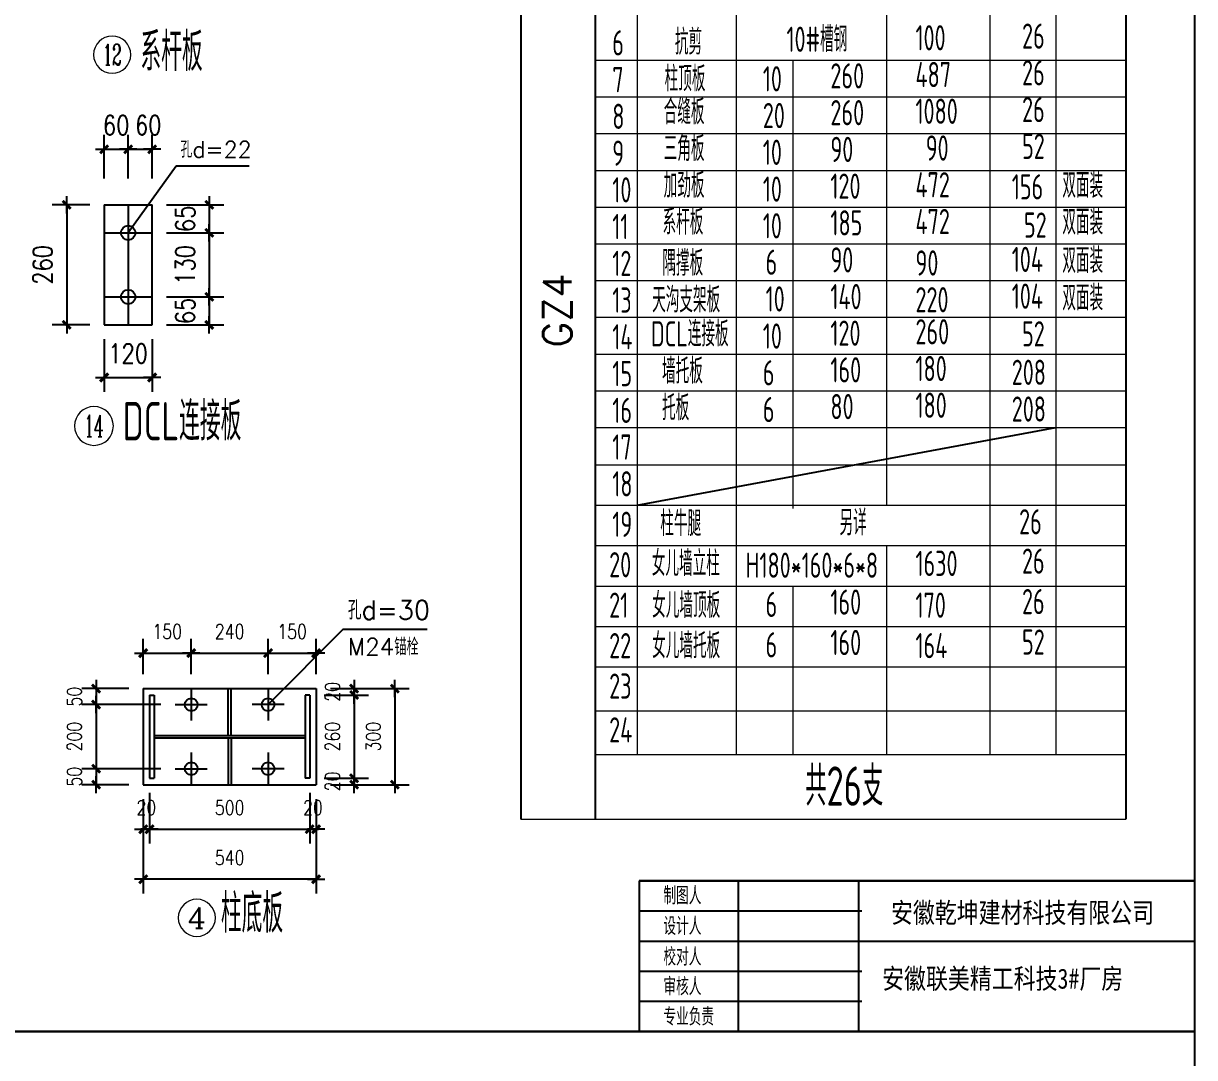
# Model space of a CAD drawing. Header units: millimetres. Extents: x 1471994 to 4527627, y -5186613 to -1927582.
# Drawn here: x 1502645 to 1509959, y -2000910 to -1994450 of the extents above; entities that cross this region are included whole.
import ezdxf
from ezdxf.enums import TextEntityAlignment as Align

# ---------------------------------------------------------------- set-up
doc = ezdxf.new("R2010")
doc.units = ezdxf.units.MM
doc.header["$LTSCALE"] = 1000
doc.header["$PDMODE"] = 34
doc.linetypes.add('CENTER', pattern=[50.8, 31.75, -6.35, 6.35, -6.35])
doc.layers.add('轴线层', color=1, linetype='CENTER', lineweight=15)
doc.layers.add('钢架', color=7, linetype='Continuous', lineweight=25)
doc.styles.add('COMPLEX', font='COMPLEX')
doc.styles.add('DIM_FONT', font='simplex.shx', dxfattribs={"width": 0.8, "bigfont": 'hztxt.shx'})
doc.styles.add('hz', font='gbenor.shx', dxfattribs={"width": 0.75, "height": 100, "bigfont": 'gbcbig.shx'})
doc.styles.get("Standard").update_dxf_attribs({"font": 'txt', "bigfont": 'gbcbig.shx'})
doc.styles.add('图框', font='')
doc.styles.get('图框').set_extended_font_data('SimSun')
doc.dimstyles.new('WGH(2)', dxfattribs={"dimscale": 1.2, "dimtxt": 100, "dimasz": 0.5, "dimexe": 75, "dimexo": 75, "dimgap": 75, "dimtad": 1, "dimdec": 0, "dimlfac": 0.5, "dimzin": 0, "dimdsep": 46, "dimtxsty": 'DIM_FONT', "dimblk1": '_DIMX', "dimblk2": '_DIMX', "dimsah": 1, "dimcen": 0.09, "dimclrd": 3, "dimclre": 3, "dimclrt": 7, "dimadec": 0, "dimazin": 0, "dimtfac": 1, "dimtdec": 0, "dimtix": 1, "dimtmove": 2, "dimatfit": 3, "dimldrblk": '_DIMX', "dimfxl": 1, "dimtolj": 1, "dimtzin": 0, "dimarcsym": 0})
doc.dimstyles.new('WGH(3)', dxfattribs={"dimscale": 1.2, "dimtxt": 100, "dimasz": 0.3, "dimexe": 75, "dimexo": 75, "dimgap": 75, "dimtad": 1, "dimdec": 0, "dimlfac": 0.333333, "dimzin": 0, "dimdsep": 46, "dimtxsty": 'DIM_FONT', "dimblk1": '_DIMX', "dimblk2": '_DIMX', "dimsah": 1, "dimcen": 0.09, "dimclrd": 3, "dimclre": 3, "dimclrt": 7, "dimazin": 0, "dimtfac": 1, "dimtdec": 0, "dimtix": 1, "dimtmove": 2, "dimatfit": 3, "dimldrblk": '_DIMX', "dimfxl": 1, "dimtolj": 1, "dimtzin": 0, "dimarcsym": 0})

# ---------------------------------------------------------------- blocks, each defined once
blk = doc.blocks.new('轴线标号')
at = {"lineweight": 13}
blk.add_circle((0, 0), 0.5, dxfattribs=at)
at = {"layer": '钢架', "lineweight": 13, "style": 'COMPLEX', "width": 1.041667}
blk.add_attdef('A', text='', height=0.56, dxfattribs=at).set_placement((-0.25, -0.28), (0.25, -0.28), align=Align.FIT)
blk = doc.blocks.new('_DIMX')
blk.add_line((-150, 0), (150, 0))
at = {"const_width": 50}
blk.add_lwpolyline([(-70, -70), (70, 70)], dxfattribs=at)
blk = doc.blocks.new('*D563')
at = {"color": 3, "lineweight": -2}
for p, q in [((1503059.5, -1995583.6), (1502825.5, -1995583.6)), ((1502915.5, -1995584), (1502915.5, -1996333.2)), ((1503059.5, -1996333.6), (1502825.5, -1996333.6))]:
    blk.add_line(p, q, dxfattribs=at)
at = {"layer": 'Defpoints', "color": 0}
for p in [(1503149.5, -1995583.6), (1502915.5, -1996333.6), (1503149.5, -1996333.6)]:
    blk.add_point(p, dxfattribs=at)
at = {"color": 3, "lineweight": -2, "xscale": 0.36, "yscale": 0.36, "zscale": 0.36}
for p, rotation in [((1502915.5, -1995583.6), 90), ((1502915.5, -1996333.6), 270)]:
    blk.add_blockref('_DIMX', p, dxfattribs=dict(at, rotation=rotation))
at = {"color": 7, "insert": (1502765.5, -1995958.6), "char_height": 120, "attachment_point": 5, "rotation": 90, "style": 'DIM_FONT'}
blk.add_mtext('\\A1;260', dxfattribs=at)
blk = doc.blocks.new('*D564')
at = {"color": 3, "lineweight": -2}
for p, q in [((1503149.5, -1995418.6), (1503149.5, -1995146.6)), ((1503299.5, -1995418.6), (1503299.5, -1995146.6)), ((1503149.2, -1995236.6), (1503148.8, -1995236.6)), ((1503149.5, -1995236.6), (1503299.5, -1995236.6)), ((1503299.9, -1995236.6), (1503300.3, -1995236.6))]:
    blk.add_line(p, q, dxfattribs=at)
at = {"layer": 'Defpoints', "color": 0}
for p in [(1503299.5, -1995236.6), (1503149.5, -1995508.6), (1503299.5, -1995508.6)]:
    blk.add_point(p, dxfattribs=at)
at = {"color": 3, "lineweight": -2, "xscale": 0.36, "yscale": 0.36, "zscale": 0.36}
blk.add_blockref('_DIMX', (1503149.5, -1995236.6), dxfattribs=at)
at = {"color": 3, "lineweight": -2, "xscale": 0.36, "yscale": 0.36, "zscale": 0.36, "rotation": 180}
blk.add_blockref('_DIMX', (1503299.5, -1995236.6), dxfattribs=at)
at = {"color": 7, "insert": (1503224.5, -1995086.6), "char_height": 120, "attachment_point": 5, "style": 'DIM_FONT'}
blk.add_mtext('\\A1;60', dxfattribs=at)
blk = doc.blocks.new('*D565')
at = {"color": 3, "lineweight": -2}
for p, q in [((1503299.5, -1995418.6), (1503299.5, -1995146.6)), ((1503449.5, -1995418.6), (1503449.5, -1995146.6)), ((1503299.2, -1995236.6), (1503298.8, -1995236.6)), ((1503299.5, -1995236.6), (1503449.5, -1995236.6)), ((1503449.9, -1995236.6), (1503450.3, -1995236.6))]:
    blk.add_line(p, q, dxfattribs=at)
at = {"layer": 'Defpoints', "color": 0}
for p in [(1503449.5, -1995236.6), (1503299.5, -1995508.6), (1503449.5, -1995508.6)]:
    blk.add_point(p, dxfattribs=at)
at = {"color": 3, "lineweight": -2, "xscale": 0.36, "yscale": 0.36, "zscale": 0.36}
blk.add_blockref('_DIMX', (1503299.5, -1995236.6), dxfattribs=at)
at = {"color": 3, "lineweight": -2, "xscale": 0.36, "yscale": 0.36, "zscale": 0.36, "rotation": 180}
blk.add_blockref('_DIMX', (1503449.5, -1995236.6), dxfattribs=at)
at = {"color": 7, "insert": (1503425.1, -1995085.4), "char_height": 120, "attachment_point": 5, "style": 'DIM_FONT'}
blk.add_mtext('\\A1;60', dxfattribs=at)
blk = doc.blocks.new('*D592')
at = {"color": 3, "lineweight": -2}
for p, q in [((1503149.5, -1996423.6), (1503149.5, -1996752)), ((1503449.5, -1996423.6), (1503449.5, -1996752)), ((1503149.2, -1996662), (1503148.8, -1996662)), ((1503149.5, -1996662), (1503449.5, -1996662)), ((1503449.9, -1996662), (1503450.3, -1996662))]:
    blk.add_line(p, q, dxfattribs=at)
at = {"layer": 'Defpoints', "color": 0}
for p in [(1503149.5, -1996333.6), (1503449.5, -1996333.6), (1503449.5, -1996662)]:
    blk.add_point(p, dxfattribs=at)
at = {"color": 3, "lineweight": -2, "xscale": 0.36, "yscale": 0.36, "zscale": 0.36}
blk.add_blockref('_DIMX', (1503149.5, -1996662), dxfattribs=at)
at = {"color": 3, "lineweight": -2, "xscale": 0.36, "yscale": 0.36, "zscale": 0.36, "rotation": 180}
blk.add_blockref('_DIMX', (1503449.5, -1996662), dxfattribs=at)
at = {"color": 7, "insert": (1503299.5, -1996512), "char_height": 120, "attachment_point": 5, "style": 'DIM_FONT'}
blk.add_mtext('\\A1;120', dxfattribs=at)
blk = doc.blocks.new('*D566')
at = {"color": 3, "lineweight": -2}
for p, q in [((1503539.5, -1995583.6), (1503896.1, -1995583.6)), ((1503806.1, -1995583.2), (1503806.1, -1995582.9)), ((1503806.1, -1995583.6), (1503806.1, -1995758.6)), ((1503539.5, -1995758.6), (1503896.1, -1995758.6)), ((1503806.1, -1995759), (1503806.1, -1995759.3))]:
    blk.add_line(p, q, dxfattribs=at)
at = {"layer": 'Defpoints', "color": 0}
for p in [(1503449.5, -1995583.6), (1503449.5, -1995758.6), (1503806.1, -1995758.6)]:
    blk.add_point(p, dxfattribs=at)
at = {"color": 3, "lineweight": -2, "xscale": 0.36, "yscale": 0.36, "zscale": 0.36}
for p, rotation in [((1503806.1, -1995583.6), 270), ((1503806.1, -1995758.6), 90)]:
    blk.add_blockref('_DIMX', p, dxfattribs=dict(at, rotation=rotation))
at = {"color": 7, "insert": (1503656.1, -1995671.1), "char_height": 120, "attachment_point": 5, "rotation": 90, "style": 'DIM_FONT'}
blk.add_mtext('\\A1;65', dxfattribs=at)
blk = doc.blocks.new('*D593')
at = {"color": 3, "lineweight": -2}
for p, q in [((1503539.5, -1995758.6), (1503896.1, -1995758.6)), ((1503806.1, -1995758.2), (1503806.1, -1995757.9)), ((1503806.1, -1995758.6), (1503806.1, -1996158.6)), ((1503539.5, -1996158.6), (1503896.1, -1996158.6)), ((1503806.1, -1996159), (1503806.1, -1996159.3))]:
    blk.add_line(p, q, dxfattribs=at)
at = {"layer": 'Defpoints', "color": 0}
for p in [(1503449.5, -1995758.6), (1503449.5, -1996158.6), (1503806.1, -1996158.6)]:
    blk.add_point(p, dxfattribs=at)
at = {"color": 3, "lineweight": -2, "xscale": 0.36, "yscale": 0.36, "zscale": 0.36}
for p, rotation in [((1503806.1, -1995758.6), 270), ((1503806.1, -1996158.6), 90)]:
    blk.add_blockref('_DIMX', p, dxfattribs=dict(at, rotation=rotation))
at = {"color": 7, "insert": (1503656.1, -1995958.6), "char_height": 120, "attachment_point": 5, "rotation": 90, "style": 'DIM_FONT'}
blk.add_mtext('\\A1;130', dxfattribs=at)
blk = doc.blocks.new('*D594')
at = {"color": 3, "lineweight": -2}
for p, q in [((1503539.5, -1996158.6), (1503896.1, -1996158.6)), ((1503806.1, -1996158.2), (1503806.1, -1996157.9)), ((1503806.1, -1996158.6), (1503806.1, -1996333.6)), ((1503539.5, -1996333.6), (1503896.1, -1996333.6)), ((1503806.1, -1996334), (1503806.1, -1996334.3))]:
    blk.add_line(p, q, dxfattribs=at)
at = {"layer": 'Defpoints', "color": 0}
for p in [(1503449.5, -1996158.6), (1503449.5, -1996333.6), (1503806.1, -1996333.6)]:
    blk.add_point(p, dxfattribs=at)
at = {"color": 3, "lineweight": -2, "xscale": 0.36, "yscale": 0.36, "zscale": 0.36}
for p, rotation in [((1503806.1, -1996158.6), 270), ((1503806.1, -1996333.6), 90)]:
    blk.add_blockref('_DIMX', p, dxfattribs=dict(at, rotation=rotation))
at = {"color": 7, "insert": (1503656.1, -1996246.1), "char_height": 120, "attachment_point": 5, "rotation": 90, "style": 'DIM_FONT'}
blk.add_mtext('\\A1;65', dxfattribs=at)
blk = doc.blocks.new('*D595')
at = {"color": 3, "lineweight": -2}
for p, q in [((1503303.3, -1998605.3), (1503009.2, -1998605.3)), ((1503099.2, -1998605), (1503099.2, -1998604.6)), ((1503099.2, -1998605.3), (1503099.2, -1998705.3)), ((1503503.3, -1998705.3), (1503009.2, -1998705.3)), ((1503099.2, -1998705.7), (1503099.2, -1998706))]:
    blk.add_line(p, q, dxfattribs=at)
at = {"layer": 'Defpoints', "color": 0}
for p in [(1503393.3, -1998605.3), (1503099.2, -1998705.3), (1503593.3, -1998705.3)]:
    blk.add_point(p, dxfattribs=at)
at = {"color": 3, "lineweight": -2, "xscale": 0.36, "yscale": 0.36, "zscale": 0.36}
for p, rotation in [((1503099.2, -1998605.3), 270), ((1503099.2, -1998705.3), 90)]:
    blk.add_blockref('_DIMX', p, dxfattribs=dict(at, rotation=rotation))
at = {"color": 7, "insert": (1502964.2, -1998655.3), "char_height": 90, "attachment_point": 5, "rotation": 90, "style": 'DIM_FONT'}
blk.add_mtext('\\A1;50', dxfattribs=at)
blk = doc.blocks.new('*D596')
at = {"color": 3, "lineweight": -2}
for p, q in [((1503503.3, -1998705.3), (1503009.2, -1998705.3)), ((1503099.2, -1998705.7), (1503099.2, -1999105)), ((1503503.3, -1999105.3), (1503009.2, -1999105.3))]:
    blk.add_line(p, q, dxfattribs=at)
at = {"layer": 'Defpoints', "color": 0}
for p in [(1503593.3, -1998705.3), (1503099.2, -1999105.3), (1503593.3, -1999105.3)]:
    blk.add_point(p, dxfattribs=at)
at = {"color": 3, "lineweight": -2, "xscale": 0.36, "yscale": 0.36, "zscale": 0.36}
for p, rotation in [((1503099.2, -1998705.3), 90), ((1503099.2, -1999105.3), 270)]:
    blk.add_blockref('_DIMX', p, dxfattribs=dict(at, rotation=rotation))
at = {"color": 7, "insert": (1502964.2, -1998905.3), "char_height": 90, "attachment_point": 5, "rotation": 90, "style": 'DIM_FONT'}
blk.add_mtext('\\A1;200', dxfattribs=at)
blk = doc.blocks.new('*D597')
at = {"color": 3, "lineweight": -2}
for p, q in [((1503503.3, -1999105.3), (1503009.2, -1999105.3)), ((1503099.2, -1999105), (1503099.2, -1999104.6)), ((1503099.2, -1999105.3), (1503099.2, -1999205.3)), ((1503303.3, -1999205.3), (1503009.2, -1999205.3)), ((1503099.2, -1999205.7), (1503099.2, -1999206))]:
    blk.add_line(p, q, dxfattribs=at)
at = {"layer": 'Defpoints', "color": 0}
for p in [(1503593.3, -1999105.3), (1503099.2, -1999205.3), (1503393.3, -1999205.3)]:
    blk.add_point(p, dxfattribs=at)
at = {"color": 3, "lineweight": -2, "xscale": 0.36, "yscale": 0.36, "zscale": 0.36}
for p, rotation in [((1503099.2, -1999105.3), 270), ((1503099.2, -1999205.3), 90)]:
    blk.add_blockref('_DIMX', p, dxfattribs=dict(at, rotation=rotation))
at = {"color": 7, "insert": (1502964.2, -1999155.3), "char_height": 90, "attachment_point": 5, "rotation": 90, "style": 'DIM_FONT'}
blk.add_mtext('\\A1;50', dxfattribs=at)
blk = doc.blocks.new('*D598')
at = {"color": 3, "lineweight": -2}
for p, q in [((1503393.3, -1998515.3), (1503393.3, -1998293.6)), ((1503693.3, -1998515.3), (1503693.3, -1998293.6)), ((1503392.9, -1998383.6), (1503392.6, -1998383.6)), ((1503393.3, -1998383.6), (1503693.3, -1998383.6)), ((1503693.7, -1998383.6), (1503694, -1998383.6))]:
    blk.add_line(p, q, dxfattribs=at)
at = {"layer": 'Defpoints', "color": 0}
for p in [(1503693.3, -1998383.6), (1503393.3, -1998605.3), (1503693.3, -1998605.3)]:
    blk.add_point(p, dxfattribs=at)
at = {"color": 3, "lineweight": -2, "xscale": 0.36, "yscale": 0.36, "zscale": 0.36}
blk.add_blockref('_DIMX', (1503393.3, -1998383.6), dxfattribs=at)
at = {"color": 3, "lineweight": -2, "xscale": 0.36, "yscale": 0.36, "zscale": 0.36, "rotation": 180}
blk.add_blockref('_DIMX', (1503693.3, -1998383.6), dxfattribs=at)
at = {"color": 7, "insert": (1503543.3, -1998248.6), "char_height": 90, "attachment_point": 5, "style": 'DIM_FONT'}
blk.add_mtext('\\A1;150', dxfattribs=at)
blk = doc.blocks.new('*D599')
at = {"color": 3, "lineweight": -2}
for p, q in [((1503693.3, -1998515.3), (1503693.3, -1998293.6)), ((1504173.3, -1998515.3), (1504173.3, -1998293.6)), ((1503693.7, -1998383.6), (1504172.9, -1998383.6))]:
    blk.add_line(p, q, dxfattribs=at)
at = {"layer": 'Defpoints', "color": 0}
for p in [(1504173.3, -1998383.6), (1503693.3, -1998605.3), (1504173.3, -1998605.3)]:
    blk.add_point(p, dxfattribs=at)
at = {"color": 3, "lineweight": -2, "xscale": 0.36, "yscale": 0.36, "zscale": 0.36, "rotation": 180}
blk.add_blockref('_DIMX', (1503693.3, -1998383.6), dxfattribs=at)
at = {"color": 3, "lineweight": -2, "xscale": 0.36, "yscale": 0.36, "zscale": 0.36}
blk.add_blockref('_DIMX', (1504173.3, -1998383.6), dxfattribs=at)
at = {"color": 7, "insert": (1503933.3, -1998248.6), "char_height": 90, "attachment_point": 5, "style": 'DIM_FONT'}
blk.add_mtext('\\A1;240', dxfattribs=at)
blk = doc.blocks.new('*D600')
at = {"color": 3, "lineweight": -2}
for p, q in [((1504173.3, -1998515.3), (1504173.3, -1998293.6)), ((1504473.3, -1998515.3), (1504473.3, -1998293.6)), ((1504172.9, -1998383.6), (1504172.6, -1998383.6)), ((1504173.3, -1998383.6), (1504473.3, -1998383.6)), ((1504473.7, -1998383.6), (1504474, -1998383.6))]:
    blk.add_line(p, q, dxfattribs=at)
at = {"layer": 'Defpoints', "color": 0}
for p in [(1504473.3, -1998383.6), (1504173.3, -1998605.3), (1504473.3, -1998605.3)]:
    blk.add_point(p, dxfattribs=at)
at = {"color": 3, "lineweight": -2, "xscale": 0.36, "yscale": 0.36, "zscale": 0.36}
blk.add_blockref('_DIMX', (1504173.3, -1998383.6), dxfattribs=at)
at = {"color": 3, "lineweight": -2, "xscale": 0.36, "yscale": 0.36, "zscale": 0.36, "rotation": 180}
blk.add_blockref('_DIMX', (1504473.3, -1998383.6), dxfattribs=at)
at = {"color": 7, "insert": (1504323.3, -1998248.6), "char_height": 90, "attachment_point": 5, "style": 'DIM_FONT'}
blk.add_mtext('\\A1;150', dxfattribs=at)
blk = doc.blocks.new('*D601')
at = {"color": 3, "lineweight": -2}
for p, q in [((1504563.3, -1998605.3), (1505055.2, -1998605.3)), ((1504965.2, -1998605.7), (1504965.2, -1999205)), ((1504563.3, -1999205.3), (1505055.2, -1999205.3))]:
    blk.add_line(p, q, dxfattribs=at)
at = {"layer": 'Defpoints', "color": 0}
for p in [(1504473.3, -1998605.3), (1504473.3, -1999205.3), (1504965.2, -1999205.3)]:
    blk.add_point(p, dxfattribs=at)
at = {"color": 3, "lineweight": -2, "xscale": 0.36, "yscale": 0.36, "zscale": 0.36}
for p, rotation in [((1504965.2, -1998605.3), 90), ((1504965.2, -1999205.3), 270)]:
    blk.add_blockref('_DIMX', p, dxfattribs=dict(at, rotation=rotation))
at = {"color": 7, "insert": (1504830.2, -1998905.3), "char_height": 90, "attachment_point": 5, "rotation": 90, "style": 'DIM_FONT'}
blk.add_mtext('\\A1;300', dxfattribs=at)
blk = doc.blocks.new('*D602')
at = {"color": 3, "lineweight": -2}
for p, q in [((1503393.3, -1999295.3), (1503393.3, -1999885.7)), ((1504473.3, -1999295.3), (1504473.3, -1999885.7)), ((1504472.9, -1999795.7), (1503393.7, -1999795.7))]:
    blk.add_line(p, q, dxfattribs=at)
at = {"layer": 'Defpoints', "color": 0}
for p in [(1503393.3, -1999205.3), (1504473.3, -1999205.3), (1503393.3, -1999795.7)]:
    blk.add_point(p, dxfattribs=at)
at = {"color": 3, "lineweight": -2, "xscale": 0.36, "yscale": 0.36, "zscale": 0.36, "rotation": 180}
blk.add_blockref('_DIMX', (1503393.3, -1999795.7), dxfattribs=at)
at = {"color": 3, "lineweight": -2, "xscale": 0.36, "yscale": 0.36, "zscale": 0.36}
blk.add_blockref('_DIMX', (1504473.3, -1999795.7), dxfattribs=at)
at = {"color": 7, "insert": (1503933.3, -1999660.7), "char_height": 90, "attachment_point": 5, "style": 'DIM_FONT'}
blk.add_mtext('\\A1;540', dxfattribs=at)
blk = doc.blocks.new('*D603')
at = {"color": 3, "lineweight": -2}
for p, q in [((1503393.3, -1999295.3), (1503393.3, -1999573.4)), ((1503433.3, -1999255.3), (1503433.3, -1999573.4)), ((1503392.9, -1999483.4), (1503392.6, -1999483.4)), ((1503393.3, -1999483.4), (1503433.3, -1999483.4)), ((1503433.7, -1999483.4), (1503434, -1999483.4))]:
    blk.add_line(p, q, dxfattribs=at)
at = {"layer": 'Defpoints', "color": 0}
for p in [(1503393.3, -1999205.3), (1503433.3, -1999165.3), (1503433.3, -1999483.4)]:
    blk.add_point(p, dxfattribs=at)
at = {"color": 3, "lineweight": -2, "xscale": 0.36, "yscale": 0.36, "zscale": 0.36}
blk.add_blockref('_DIMX', (1503393.3, -1999483.4), dxfattribs=at)
at = {"color": 3, "lineweight": -2, "xscale": 0.36, "yscale": 0.36, "zscale": 0.36, "rotation": 180}
blk.add_blockref('_DIMX', (1503433.3, -1999483.4), dxfattribs=at)
at = {"color": 7, "insert": (1503413.3, -1999348.4), "char_height": 90, "attachment_point": 5, "style": 'DIM_FONT'}
blk.add_mtext('\\A1;20', dxfattribs=at)
blk = doc.blocks.new('*D604')
at = {"color": 3, "lineweight": -2}
for p, q in [((1503433.3, -1999255.3), (1503433.3, -1999573.4)), ((1504433.3, -1999255.3), (1504433.3, -1999573.4)), ((1503433.7, -1999483.4), (1504432.9, -1999483.4))]:
    blk.add_line(p, q, dxfattribs=at)
at = {"layer": 'Defpoints', "color": 0}
for p in [(1503433.3, -1999165.3), (1504433.3, -1999165.3), (1504433.3, -1999483.4)]:
    blk.add_point(p, dxfattribs=at)
at = {"color": 3, "lineweight": -2, "xscale": 0.36, "yscale": 0.36, "zscale": 0.36, "rotation": 180}
blk.add_blockref('_DIMX', (1503433.3, -1999483.4), dxfattribs=at)
at = {"color": 3, "lineweight": -2, "xscale": 0.36, "yscale": 0.36, "zscale": 0.36}
blk.add_blockref('_DIMX', (1504433.3, -1999483.4), dxfattribs=at)
at = {"color": 7, "insert": (1503933.3, -1999348.4), "char_height": 90, "attachment_point": 5, "style": 'DIM_FONT'}
blk.add_mtext('\\A1;500', dxfattribs=at)
blk = doc.blocks.new('*D605')
at = {"color": 3, "lineweight": -2}
for p, q in [((1504433.3, -1999255.3), (1504433.3, -1999573.4)), ((1504473.3, -1999295.3), (1504473.3, -1999573.4)), ((1504432.9, -1999483.4), (1504432.6, -1999483.4)), ((1504433.3, -1999483.4), (1504473.3, -1999483.4)), ((1504473.7, -1999483.4), (1504474, -1999483.4))]:
    blk.add_line(p, q, dxfattribs=at)
at = {"layer": 'Defpoints', "color": 0}
for p in [(1504433.3, -1999165.3), (1504473.3, -1999205.3), (1504473.3, -1999483.4)]:
    blk.add_point(p, dxfattribs=at)
at = {"color": 3, "lineweight": -2, "xscale": 0.36, "yscale": 0.36, "zscale": 0.36}
blk.add_blockref('_DIMX', (1504433.3, -1999483.4), dxfattribs=at)
at = {"color": 3, "lineweight": -2, "xscale": 0.36, "yscale": 0.36, "zscale": 0.36, "rotation": 180}
blk.add_blockref('_DIMX', (1504473.3, -1999483.4), dxfattribs=at)
at = {"color": 7, "insert": (1504453.3, -1999348.4), "char_height": 90, "attachment_point": 5, "style": 'DIM_FONT'}
blk.add_mtext('\\A1;20', dxfattribs=at)
blk = doc.blocks.new('*D606')
at = {"color": 3, "lineweight": -2}
for p, q in [((1504523.3, -1998645.3), (1504800.6, -1998645.3)), ((1504563.3, -1998605.3), (1504800.6, -1998605.3)), ((1504710.6, -1998605), (1504710.6, -1998604.6)), ((1504710.6, -1998605.3), (1504710.6, -1998645.3)), ((1504710.6, -1998645.7), (1504710.6, -1998646))]:
    blk.add_line(p, q, dxfattribs=at)
at = {"layer": 'Defpoints', "color": 0}
for p in [(1504433.3, -1998645.3), (1504473.3, -1998605.3), (1504710.6, -1998645.3)]:
    blk.add_point(p, dxfattribs=at)
at = {"color": 3, "lineweight": -2, "xscale": 0.36, "yscale": 0.36, "zscale": 0.36}
for p, rotation in [((1504710.6, -1998605.3), 270), ((1504710.6, -1998645.3), 90)]:
    blk.add_blockref('_DIMX', p, dxfattribs=dict(at, rotation=rotation))
at = {"color": 7, "insert": (1504575.6, -1998625.3), "char_height": 90, "attachment_point": 5, "rotation": 90, "style": 'DIM_FONT'}
blk.add_mtext('\\A1;20', dxfattribs=at)
blk = doc.blocks.new('*D607')
at = {"color": 3, "lineweight": -2}
for p, q in [((1504523.3, -1998645.3), (1504800.6, -1998645.3)), ((1504710.6, -1998645.7), (1504710.6, -1999165)), ((1504523.3, -1999165.3), (1504800.6, -1999165.3))]:
    blk.add_line(p, q, dxfattribs=at)
at = {"layer": 'Defpoints', "color": 0}
for p in [(1504433.3, -1998645.3), (1504433.3, -1999165.3), (1504710.6, -1999165.3)]:
    blk.add_point(p, dxfattribs=at)
at = {"color": 3, "lineweight": -2, "xscale": 0.36, "yscale": 0.36, "zscale": 0.36}
for p, rotation in [((1504710.6, -1998645.3), 90), ((1504710.6, -1999165.3), 270)]:
    blk.add_blockref('_DIMX', p, dxfattribs=dict(at, rotation=rotation))
at = {"color": 7, "insert": (1504575.6, -1998905.3), "char_height": 90, "attachment_point": 5, "rotation": 90, "style": 'DIM_FONT'}
blk.add_mtext('\\A1;260', dxfattribs=at)
blk = doc.blocks.new('*D608')
at = {"color": 3, "lineweight": -2}
for p, q in [((1504523.3, -1999165.3), (1504800.6, -1999165.3)), ((1504563.3, -1999205.3), (1504800.6, -1999205.3)), ((1504710.6, -1999165), (1504710.6, -1999164.6)), ((1504710.6, -1999165.3), (1504710.6, -1999205.3)), ((1504710.6, -1999205.7), (1504710.6, -1999206))]:
    blk.add_line(p, q, dxfattribs=at)
at = {"layer": 'Defpoints', "color": 0}
for p in [(1504433.3, -1999165.3), (1504473.3, -1999205.3), (1504710.6, -1999205.3)]:
    blk.add_point(p, dxfattribs=at)
at = {"color": 3, "lineweight": -2, "xscale": 0.36, "yscale": 0.36, "zscale": 0.36}
for p, rotation in [((1504710.6, -1999165.3), 270), ((1504710.6, -1999205.3), 90)]:
    blk.add_blockref('_DIMX', p, dxfattribs=dict(at, rotation=rotation))
at = {"color": 7, "insert": (1504575.6, -1999185.3), "char_height": 90, "attachment_point": 5, "rotation": 90, "style": 'DIM_FONT'}
blk.add_mtext('\\A1;20', dxfattribs=at)

msp = doc.modelspace()

# ---------------------------------------------------------------- linework, layer by layer
at = {"color": 1}
for p, q in [((1505751.8, -1992768.5), (1505751.8, -1999421)), ((1506217.6, -1999421), (1506217.6, -1993302.5))]:
    msp.add_line(p, q, dxfattribs=at)
for p, q in [((1509529.5, -1992768.5), (1509529.5, -1999421)), ((1503598.3, -1995342.9), (1503299.5, -1995758.6)), ((1504055.2, -1995342.9), (1503598.3, -1995342.9)), ((1503149.5, -1995583.6), (1503149.5, -1996333.6)), ((1503149.5, -1995583.6), (1503449.5, -1995583.6)), ((1503299.5, -1995583.6), (1503299.5, -1996333.6)), ((1503449.5, -1996333.6), (1503449.5, -1995583.6)), ((1503149.5, -1995758.6), (1503449.5, -1995758.6)), ((1503149.5, -1996158.6), (1503449.5, -1996158.6)), ((1503149.5, -1996158.6), (1503449.5, -1996158.6)), ((1503149.5, -1996158.6), (1503449.5, -1996158.6)), ((1503149.5, -1996333.6), (1503449.5, -1996333.6)), ((1503149.5, -1996333.6), (1503449.5, -1996333.6)), ((1506477.7, -1997459.2), (1509092.8, -1996974.8)), ((1504639.6, -1998236.2), (1504173.3, -1998705.3)), ((1505166.8, -1998236.2), (1504639.6, -1998236.2)), ((1503393.3, -1998605.3), (1503393.3, -1999205.3)), ((1503393.3, -1998605.3), (1504473.3, -1998605.3)), ((1503433.3, -1998645.3), (1503433.3, -1999165.3)), ((1503433.3, -1998645.3), (1503461.3, -1998645.3)), ((1503461.3, -1998645.3), (1503461.3, -1999165.3)), ((1503693.3, -1998605.3), (1503693.3, -1998805.3)), ((1503923.3, -1998897.3), (1503923.3, -1998605.3)), ((1503943.3, -1998897.3), (1503943.3, -1998605.3)), ((1504173.3, -1998605.3), (1504173.3, -1998805.3)), ((1504405.3, -1998645.3), (1504405.3, -1999165.3)), ((1504433.3, -1998645.3), (1504405.3, -1998645.3)), ((1504433.3, -1998645.3), (1504433.3, -1999165.3)), ((1504473.3, -1998605.3), (1504473.3, -1999205.3)), ((1503593.3, -1998705.3), (1503793.3, -1998705.3)), ((1504273.3, -1998705.3), (1504073.3, -1998705.3)), ((1503461.3, -1998897.3), (1504405.3, -1998897.3)), ((1503461.3, -1998913.3), (1504405.3, -1998913.3)), ((1503923.3, -1998913.3), (1503923.3, -1999205.3)), ((1503943.3, -1998913.3), (1503943.3, -1999205.3)), ((1503693.3, -1999005.3), (1503693.3, -1999205.3)), ((1504173.3, -1999005.3), (1504173.3, -1999205.3)), ((1503593.3, -1999105.3), (1503793.3, -1999105.3)), ((1504273.3, -1999105.3), (1504073.3, -1999105.3)), ((1503393.3, -1999205.3), (1504473.3, -1999205.3)), ((1503433.3, -1999165.3), (1503461.3, -1999165.3)), ((1504433.3, -1999165.3), (1504405.3, -1999165.3)), ((1509959.5, -1999805.4), (1506489.9, -1999805.4)), ((1506489.9, -1999805.4), (1506489.9, -2000746.3)), ((1506489.9, -1999805.4), (1509959.5, -1999805.4)), ((1506489.9, -1999805.4), (1506489.9, -2000746.3)), ((1506489.9, -1999805.4), (1509959.5, -1999805.4)), ((1507109.3, -1999805.4), (1507109.3, -2000746.3)), ((1507109.3, -1999805.4), (1507109.3, -2000746.3)), ((1507129.8, -1999805.4), (1509959.5, -1999805.4)), ((1507129.8, -1999805.4), (1509959.5, -1999805.4)), ((1507129.8, -1999805.4), (1509959.5, -1999805.4)), ((1507129.8, -1999805.4), (1509959.5, -1999805.4)), ((1507863.7, -2000746.3), (1507863.7, -1999805.4)), ((1509959.5, -1999805.4), (1509959.5, -2000746.3)), ((1506489.9, -1999993.6), (1507881.7, -1999993.6)), ((1506489.9, -1999993.6), (1507881.7, -1999993.6)), ((1506489.9, -2000181.8), (1509959.5, -2000181.8)), ((1506489.9, -2000181.8), (1509959.5, -2000181.8)), ((1506489.9, -2000370), (1507881.7, -2000370)), ((1506489.9, -2000370), (1507881.7, -2000370)), ((1506489.9, -2000558.1), (1507881.7, -2000558.1)), ((1506489.9, -2000558.1), (1507881.7, -2000558.1)), ((1506489.9, -2000746.3), (1507881.7, -2000746.3)), ((1506489.9, -2000746.3), (1509959.5, -2000746.3))]:
    msp.add_line(p, q)
for points in [[(1494808, -1988036.7), (1509959.5, -1988036.7), (1509959.5, -2000746.3), (1494808, -2000746.3)], [(1494808, -2000746.3), (1509959.5, -2000746.3), (1509959.5, -2013456), (1494808, -2013456)]]:
    msp.add_lwpolyline(points, close=True)
for centre, radius in [((1503299.5, -1995758.6), 45), ((1503299.5, -1996158.6), 45), ((1503693.3, -1998705.3), 40), ((1504173.3, -1998705.3), 40), ((1503693.3, -1999105.3), 40), ((1504173.3, -1999105.3), 40)]:
    msp.add_circle(centre, radius)
at = {"layer": '钢架', "lineweight": 13}
for p, q in [((1506477.7, -1992768.5), (1506477.7, -1999017.1)), ((1507097.3, -1992768.5), (1507097.3, -1996975.1)), ((1508035.2, -1992768.5), (1508035.2, -1997459.2)), ((1508680.2, -1992768.5), (1508680.2, -1999017.1)), ((1509092.8, -1992768.5), (1509092.8, -1999017.1)), ((1506217.6, -1994679.6), (1509529.5, -1994679.6)), ((1507451.1, -1994679.6), (1507451.1, -1994909.4)), ((1507451.1, -1994679.6), (1507451.1, -1995138.6)), ((1506217.6, -1994909.1), (1509529.5, -1994909.1)), ((1506217.6, -1995138.6), (1509529.5, -1995138.6)), ((1507451.1, -1995138.6), (1507451.1, -1996975.1)), ((1507451.1, -1995138.6), (1507451.1, -1997480.1)), ((1506217.6, -1995368.2), (1509529.5, -1995368.2)), ((1506217.6, -1995597.7), (1509529.5, -1995597.7)), ((1506217.6, -1995597.7), (1509529.5, -1995597.7)), ((1506217.6, -1995597.7), (1509529.5, -1995597.7)), ((1506217.6, -1995597.7), (1509529.5, -1995597.7)), ((1507097.3, -1995787.6), (1507097.3, -1996054.6)), ((1507097.3, -1995787.6), (1507097.3, -1996054.6)), ((1507097.3, -1995787.6), (1507097.3, -1996054.6)), ((1507097.3, -1995787.6), (1507097.3, -1996054.6)), ((1507097.3, -1995787.6), (1507097.3, -1996054.6)), ((1507097.3, -1995787.6), (1507097.3, -1996054.6)), ((1507097.3, -1995787.6), (1507097.3, -1996054.6)), ((1507451.1, -1995766.6), (1507451.1, -1995785)), ((1507451.1, -1995787.6), (1507451.1, -1995806)), ((1506217.6, -1995827.2), (1509529.5, -1995827.2)), ((1506217.6, -1995827.2), (1509529.5, -1995827.2)), ((1507097.3, -1995801.9), (1507097.3, -1996031.4)), ((1507097.3, -1995801.9), (1507097.3, -1996031.4)), ((1507097.3, -1995810.7), (1507097.3, -1996077.7)), ((1507097.3, -1995810.7), (1507097.3, -1996077.7)), ((1507097.3, -1995810.7), (1507097.3, -1996077.7)), ((1507097.3, -1995810.7), (1507097.3, -1996077.7)), ((1507097.3, -1995810.7), (1507097.3, -1996077.7)), ((1507097.3, -1995810.7), (1507097.3, -1996077.7)), ((1507097.3, -1995810.7), (1507097.3, -1996077.7)), ((1507097.3, -1995825), (1507097.3, -1996054.6)), ((1507097.3, -1995825), (1507097.3, -1996054.6)), ((1507451.1, -1995825), (1507451.1, -1996054.6)), ((1507451.1, -1995825), (1507451.1, -1996058.6)), ((1507451.1, -1995825), (1507451.1, -1996077.7)), ((1507451.1, -1995825), (1507451.1, -1996081.8)), ((1506217.6, -1996056.7), (1509529.5, -1996056.7)), ((1506217.6, -1996056.7), (1509529.5, -1996056.7)), ((1506217.6, -1996056.7), (1509529.5, -1996056.7)), ((1506217.6, -1996056.7), (1509529.5, -1996056.7)), ((1507097.3, -1996017.1), (1507097.3, -1996284.1)), ((1507097.3, -1996017.1), (1507097.3, -1996284.1)), ((1507097.3, -1996017.1), (1507097.3, -1996284.1)), ((1507097.3, -1996017.1), (1507097.3, -1996284.1)), ((1507097.3, -1996017.1), (1507097.3, -1996284.1)), ((1507097.3, -1996017.1), (1507097.3, -1996284.1)), ((1507097.3, -1996017.1), (1507097.3, -1996284.1)), ((1507097.3, -1996031.4), (1507097.3, -1996260.9)), ((1507097.3, -1996031.4), (1507097.3, -1996260.9)), ((1507097.3, -1996040.2), (1507097.3, -1996307.2)), ((1507097.3, -1996040.2), (1507097.3, -1996307.2)), ((1507097.3, -1996040.2), (1507097.3, -1996307.2)), ((1507097.3, -1996040.2), (1507097.3, -1996307.2)), ((1507097.3, -1996040.2), (1507097.3, -1996307.2)), ((1507097.3, -1996040.2), (1507097.3, -1996307.2)), ((1507097.3, -1996040.2), (1507097.3, -1996307.2)), ((1507097.3, -1996054.6), (1507097.3, -1996284.1)), ((1507097.3, -1996054.6), (1507097.3, -1996284.1)), ((1507451.1, -1996054.6), (1507451.1, -1996284.1)), ((1507451.1, -1996054.6), (1507451.1, -1996288.1)), ((1507451.1, -1996054.6), (1507451.1, -1996307.2)), ((1507451.1, -1996054.6), (1507451.1, -1996311.3)), ((1506217.6, -1996286.2), (1509529.5, -1996286.2)), ((1506217.6, -1996286.2), (1509529.5, -1996286.2)), ((1506217.6, -1996515.8), (1509529.5, -1996515.8)), ((1506217.6, -1996515.8), (1509529.5, -1996515.8)), ((1506217.6, -1996515.8), (1509529.5, -1996515.8)), ((1506217.6, -1996515.8), (1509529.5, -1996515.8)), ((1506217.6, -1996745.3), (1509529.5, -1996745.3)), ((1506217.6, -1996745.3), (1509529.5, -1996745.3)), ((1506217.6, -1996745.3), (1509529.5, -1996745.3)), ((1506217.6, -1996745.3), (1509529.5, -1996745.3)), ((1506217.6, -1996974.8), (1509529.5, -1996974.8)), ((1506217.6, -1996974.8), (1509529.5, -1996974.8)), ((1506217.6, -1996974.8), (1509529.5, -1996974.8)), ((1506217.6, -1996974.8), (1509529.5, -1996974.8)), ((1507097.3, -1996975.1), (1507097.3, -1997686.5)), ((1506217.6, -1997206.5), (1509529.5, -1997206.5)), ((1506217.6, -1997459.2), (1509529.5, -1997459.2)), ((1506217.6, -1997459.2), (1509529.5, -1997459.2)), ((1506217.6, -1997459.2), (1509529.5, -1997459.2)), ((1506217.6, -1997459.2), (1509529.5, -1997459.2)), ((1506217.6, -1997459.2), (1509529.5, -1997459.2)), ((1507097.3, -1997480.1), (1507097.3, -1999017.1)), ((1507097.3, -1997672.2), (1507097.3, -1997939.2)), ((1507097.3, -1997672.2), (1507097.3, -1997939.2)), ((1507097.3, -1997672.2), (1507097.3, -1997939.2)), ((1507097.3, -1997672.2), (1507097.3, -1997939.2)), ((1507097.3, -1997672.2), (1507097.3, -1997939.2)), ((1507097.3, -1997672.2), (1507097.3, -1997939.2)), ((1507097.3, -1997672.2), (1507097.3, -1997939.2)), ((1507097.3, -1997686.5), (1507097.3, -1997916)), ((1507097.3, -1997686.5), (1507097.3, -1997916)), ((1506217.6, -1997711.8), (1509529.5, -1997711.8)), ((1508035.2, -1997711.8), (1508035.2, -1999017.1)), ((1506217.6, -1997964.5), (1509529.5, -1997964.5)), ((1507097.3, -1997924.9), (1507097.3, -1998191.8)), ((1507097.3, -1997924.9), (1507097.3, -1998191.8)), ((1507097.3, -1997924.9), (1507097.3, -1998191.8)), ((1507097.3, -1997924.9), (1507097.3, -1998191.8)), ((1507097.3, -1997924.9), (1507097.3, -1998191.8)), ((1507097.3, -1997924.9), (1507097.3, -1998191.8)), ((1507097.3, -1997924.9), (1507097.3, -1998191.8)), ((1507097.3, -1997939.2), (1507097.3, -1998168.7)), ((1507097.3, -1997939.2), (1507097.3, -1998168.7)), ((1507097.3, -1997948), (1507097.3, -1998215)), ((1507097.3, -1997948), (1507097.3, -1998215)), ((1507097.3, -1997948), (1507097.3, -1998215)), ((1507097.3, -1997948), (1507097.3, -1998215)), ((1507097.3, -1997948), (1507097.3, -1998215)), ((1507097.3, -1997948), (1507097.3, -1998215)), ((1507097.3, -1997948), (1507097.3, -1998215)), ((1507097.3, -1997962.3), (1507097.3, -1998191.8)), ((1507097.3, -1997962.3), (1507097.3, -1998191.8)), ((1507451.1, -1997962.3), (1507451.1, -1998191.8)), ((1507451.1, -1997962.3), (1507451.1, -1998195.9)), ((1507451.1, -1997962.3), (1507451.1, -1998215)), ((1507451.1, -1997962.3), (1507451.1, -1998219.1)), ((1507097.3, -1998177.5), (1507097.3, -1998444.5)), ((1507097.3, -1998177.5), (1507097.3, -1998444.5)), ((1507097.3, -1998177.5), (1507097.3, -1998444.5)), ((1507097.3, -1998177.5), (1507097.3, -1998444.5)), ((1507097.3, -1998177.5), (1507097.3, -1998444.5)), ((1507097.3, -1998177.5), (1507097.3, -1998444.5)), ((1507097.3, -1998177.5), (1507097.3, -1998444.5)), ((1507097.3, -1998191.8), (1507097.3, -1998421.4)), ((1507097.3, -1998191.8), (1507097.3, -1998421.4)), ((1507097.3, -1998200.7), (1507097.3, -1998467.7)), ((1507097.3, -1998200.7), (1507097.3, -1998467.7)), ((1507097.3, -1998200.7), (1507097.3, -1998467.7)), ((1507097.3, -1998200.7), (1507097.3, -1998467.7)), ((1507097.3, -1998200.7), (1507097.3, -1998467.7)), ((1507097.3, -1998200.7), (1507097.3, -1998467.7)), ((1507097.3, -1998200.7), (1507097.3, -1998467.7)), ((1507451.1, -1998177.5), (1507451.1, -1998195.9)), ((1506217.6, -1998217.2), (1509529.5, -1998217.2)), ((1507097.3, -1998215), (1507097.3, -1998444.5)), ((1507097.3, -1998215), (1507097.3, -1998444.5)), ((1507451.1, -1998215), (1507451.1, -1998444.5)), ((1507451.1, -1998215), (1507451.1, -1998448.6)), ((1507451.1, -1998215), (1507451.1, -1998467.7)), ((1507451.1, -1998215), (1507451.1, -1998471.7)), ((1507451.1, -1998217.2), (1507451.1, -1999017.1)), ((1506217.6, -1998469.8), (1509529.5, -1998469.8)), ((1506217.6, -1998743.5), (1509529.5, -1998743.5)), ((1506217.6, -1998743.5), (1509529.5, -1998743.5)), ((1506217.6, -1998743.5), (1509529.5, -1998743.5)), ((1506217.6, -1998743.5), (1509529.5, -1998743.5)), ((1506217.6, -1998743.5), (1509529.5, -1998743.5)), ((1506217.6, -1998743.5), (1509529.5, -1998743.5)), ((1506217.6, -1998743.5), (1509529.5, -1998743.5)), ((1506217.6, -1998743.5), (1509529.5, -1998743.5)), ((1506217.6, -1998743.5), (1509529.5, -1998743.5)), ((1506217.6, -1999017.1), (1509529.5, -1999017.1)), ((1506217.6, -1999017.1), (1509529.5, -1999017.1)), ((1506217.6, -1999017.1), (1509529.5, -1999017.1)), ((1506217.6, -1999017.1), (1509529.5, -1999017.1)), ((1506217.6, -1999017.1), (1509529.5, -1999017.1)), ((1506217.6, -1999017.1), (1509529.5, -1999017.1)), ((1506217.6, -1999017.1), (1509529.5, -1999017.1)), ((1505751.8, -1999421), (1509529.5, -1999421))]:
    msp.add_line(p, q, dxfattribs=at)

# ---------------------------------------------------------------- block references
ref = msp.add_blockref('轴线标号', (1503199.8, -1994645.8), dxfattribs=dict(xscale=-232.0951669606438, yscale=232.0951669606147, zscale=232.0951669606781))
ref.add_attrib('A', '12', dxfattribs={"layer": '钢架', "lineweight": 13, "height": 129.97, "style": 'COMPLEX', "width": 0.646552}).set_placement((1503141.8, -1994710.8), (1503257.8, -1994710.8), align=Align.FIT)
ref = msp.add_blockref('轴线标号', (1503085.9, -1996964.7), dxfattribs=dict(xscale=-242.1862611763645, yscale=242.1862611763645, zscale=242.1862611763598))
ref.add_attrib('A', '14', dxfattribs={"layer": '钢架', "lineweight": 13, "height": 135.62, "style": 'COMPLEX', "width": 0.604839}).set_placement((1503025.3, -1997032.6), (1503146.4, -1997032.6), align=Align.FIT)
ref = msp.add_blockref('轴线标号', (1503728.3, -2000036.9), dxfattribs=dict(xscale=-232.0951669606147, yscale=232.0951669606147, zscale=232.0951669606781))
ref.add_attrib('A', '4', dxfattribs={"layer": '钢架', "lineweight": 13, "height": 130, "style": 'COMPLEX', "width": 1.171875}).set_placement((1503670.3, -2000101.9), (1503786.3, -2000101.9), align=Align.FIT)

# ---------------------------------------------------------------- texts
at = {"style": '图框', "width": 0.8}
msp.add_text('安徽乾坤建材科技有限公司         ', height=125.457, dxfattribs=at).set_placement((1508063.6, -2000067.7))
msp.add_text('安徽乾坤建材科技有限公司         ', height=125.457, dxfattribs=at).set_placement((1508063.6, -2000067.7))
at = {"char_height": 240, "width": 983.576, "attachment_point": 1, "style": 'hz'}
for s, insert in [('系杆板', (1503376.2, -1994507.4)), ('DCL连接板', (1503265, -1996814.9))]:
    msp.add_mtext(s, dxfattribs=dict(at, insert=insert))
for tag, p in [('制图人', (1506642.4, -1999953.2)), ('制图人', (1506642.4, -1999953.2)), ('设计人', (1506642.4, -2000143.6)), ('设计人', (1506642.4, -2000143.6)), ('校对人', (1506642.4, -2000335.5)), ('校对人', (1506642.4, -2000335.5)), ('审核人', (1506642.4, -2000521.2)), ('审核人', (1506642.4, -2000521.2)), ('专业负责', (1506642.4, -2000709.9)), ('专业负责', (1506642.4, -2000709.9))]:
    msp.add_attdef(tag, p, '', height=109.8)
at = {"style": '图框', "width": 0.8}
msp.add_attdef('安徽联美精工科技3#厂房', (1508008.3, -2000479.4), '宣城市博远顺达', height=125.46, dxfattribs=at)
at = {"layer": '轴线层', "color": 0, "linetype": 'ByBlock', "attachment_point": 1}
for s, insert, char_height, own_width in [('孔d=22', (1503626.3, -1995186.7), 101.92, 1253.61), ('孔d=30', (1504671.9, -1998055.9), 117.6, 1446.473), ('M24锚栓', (1504671.2, -1998291.1), 105.84, 1301.826)]:
    msp.add_mtext_dynamic_manual_height_columns(s, width=1506.743, gutter_width=12.5, heights=[336], dxfattribs=dict(at, insert=insert, char_height=char_height)).dxf.set("width", own_width)
at = {"layer": '轴线层', "color": 4, "linetype": 'ByBlock', "insert": (1505891, -1996474.4), "char_height": 177.06, "attachment_point": 1, "rotation": 90}
msp.add_mtext_dynamic_manual_height_columns('GZ4', width=1139.904, gutter_width=12.5, heights=[0], dxfattribs=at).dxf.set("width", 1038.225)
at = {"layer": '钢架', "lineweight": 13, "attachment_point": 1, "style": 'hz'}
for s, insert, char_height, width in [(' 抗剪', (1506649.8, -1994488), 157.39, 645.006), ('\\pi400,t600;    10#槽钢', (1506755, -1994470.7), 157.386, 1098.496), ('\\pi400,t600;    100', (1507560.5, -1994461.4), 157.386, 976.781), ('\\pi400,t600;    26', (1508226, -1994450.8), 157.386, 976.781), ('6', (1506323.1, -1994493.2), 157.4, 645.006), ('\\pi400,t600;    487', (1507560.5, -1994691), 157.386, 976.781), ('\\pi400,t600;    26', (1508226, -1994680.3), 157.386, 976.781), ('7', (1506323.1, -1994722.7), 157.4, 645.006), ('柱顶板', (1506649.8, -1994717.5), 157.39, 645.006), ('\\pi400,t600;    10', (1506607.2, -1994717.7), 157.386, 976.781), ('\\pi400,t600;    260', (1507029.2, -1994699.5), 157.386, 976.781), ('合缝板', (1506644, -1994923.3), 157.39, 645.006), ('\\pi400,t600;    26', (1508226, -1994909.8), 157.386, 976.781), ('8', (1506323.1, -1994952.2), 157.4, 645.006), ('\\pi400,t600;    20', (1506607.2, -1994947.2), 157.386, 976.781), ('\\pi400,t600;    260', (1507029.2, -1994929.1), 157.386, 976.781), ('\\pi400,t600;    1080', (1507560.5, -1994920.5), 157.386, 976.781), ('9', (1506323.1, -1995181.7), 157.4, 645.006), ('三角板', (1506644, -1995152.9), 157.39, 645.006), ('\\pi400,t600;    10', (1506607.2, -1995176.8), 157.386, 976.781), ('\\pi400,t600;    90', (1507029.2, -1995158.6), 157.386, 976.781), ('\\pi400,t600;     90', (1507560.5, -1995150), 157.386, 976.781), ('\\pi400,t600;    52', (1508226, -1995139.3), 157.386, 976.781), ('10', (1506323.1, -1995411.2), 157.39, 645.006), ('加劲板', (1506644, -1995382.4), 157.39, 645.006), ('\\pi400,t600;    10', (1506607.2, -1995406.3), 157.386, 976.781), ('\\pi400,t600;    120', (1507029.2, -1995388.1), 157.386, 976.781), ('\\pi400,t600;    472', (1507560.5, -1995379.5), 157.386, 976.781), ('\\pi400,t600;   156', (1508225.8, -1995392.5), 157.386, 976.781), ('双面装', (1509133.6, -1995382.4), 157.39, 645.006), ('11', (1506323.1, -1995640.8), 157.39, 645.006), ('  系杆板', (1506508.8, -1995611.9), 157.39, 645.006), ('\\pi400,t600;    10', (1506607.2, -1995635.8), 157.386, 976.781), ('\\pi400,t600;    185', (1507029.2, -1995617.6), 157.386, 976.781), ('\\pi400,t600;    472', (1507560.5, -1995609), 157.386, 976.781), ('\\pi400,t600;     52', (1508174, -1995631.1), 157.386, 976.781), ('双面装', (1509133.6, -1995611.9), 157.39, 645.006), ('  隅撑板', (1506507.9, -1995868.8), 157.39, 645.006), ('\\pi400,t600;     6', (1506560.5, -1995863.2), 157.386, 976.781), ('\\pi400,t600;    90', (1507029.2, -1995848.8), 157.386, 976.781), ('\\pi400,t600;  104', (1508289.7, -1995845.6), 157.386, 976.781), ('双面装', (1509133.6, -1995852.1), 157.39, 645.006), ('12', (1506323.1, -1995870.3), 157.39, 645.006), ('\\pi400,t600;    90', (1507560.5, -1995868), 157.386, 976.781), (' 天沟支架板', (1506507.9, -1996098.3), 157.39, 645.006), ('\\pi400,t600;    140', (1507029.2, -1996078.3), 157.386, 976.781), ('\\pi400,t600;  104', (1508289.7, -1996075.1), 157.386, 976.781), ('双面装', (1509133.6, -1996085.9), 157.39, 645.006), ('13', (1506323.1, -1996099.8), 157.39, 645.006), ('\\pi400,t600;     10', (1506560.5, -1996092.7), 157.386, 976.781), ('\\pi400,t600;    220', (1507560.5, -1996097.5), 157.386, 976.781), ('DCL连接板', (1506563.4, -1996310.7), 157.39, 645.006), ('\\pi400,t600;    260', (1507560.5, -1996297.6), 157.386, 976.781), ('14', (1506323.1, -1996329.3), 157.39, 645.006), ('\\pi400,t600;    10', (1506607.2, -1996324.4), 157.386, 976.781), ('\\pi400,t600;    120', (1507029.2, -1996306.2), 157.386, 976.781), ('\\pi400,t600;    52', (1508225.8, -1996310.6), 157.386, 976.781), ('15', (1506323.1, -1996558.9), 157.39, 645.006), (' 墙托板', (1506569.8, -1996542.9), 157.39, 645.006), ('\\pi400,t600;    6', (1506607.2, -1996553.9), 157.386, 976.781), ('\\pi400,t600;    160', (1507029.2, -1996535.7), 157.386, 976.781), ('\\pi400,t600;    180', (1507560.5, -1996527.1), 157.386, 976.781), ('\\pi400,t600;  208', (1508289.7, -1996550.8), 157.386, 976.781), ('16', (1506323.1, -1996788.4), 157.39, 645.006), (' 托板', (1506569.8, -1996772.4), 157.39, 645.006), ('\\pi400,t600;    6', (1506607.2, -1996783.4), 157.386, 976.781), ('\\pi400,t600;    80', (1507029.2, -1996765.2), 157.386, 976.781), ('\\pi400,t600;    180', (1507560.5, -1996756.7), 157.386, 976.781), ('\\pi400,t600;  208', (1508289.7, -1996780.3), 157.386, 976.781), ('17', (1506323.1, -1997017.9), 157.39, 645.006), ('18', (1506323.1, -1997247.4), 157.39, 645.006), (' 另详', (1507678.1, -1997490.3), 157.39, 645.006), ('19', (1506323.1, -1997500.1), 157.39, 645.006), (' 柱牛腿', (1506558.8, -1997495.2), 157.39, 645.006), ('\\pi400,t600;  26', (1508335.6, -1997484.3), 157.386, 976.781), ('20', (1506303.6, -1997752.7), 157.39, 645.006), ('女儿墙立柱', (1506569.8, -1997744.4), 157.39, 645.006), ('\\pi400,t600;H180*160*6*8   ', (1506755, -1997755.6), 157.386, 1068.691), ('\\pi400,t600;    1630', (1507560.5, -1997744.4), 157.386, 976.781), ('\\pi400,t600;   26', (1508289.7, -1997730.2), 157.386, 976.781), (' 女儿墙顶板', (1506507.9, -1998006.1), 157.39, 645.006), ('\\pi400,t600;    160', (1507029.2, -1997986.1), 157.386, 976.781), ('\\pi400,t600;   26', (1508289.7, -1997982.9), 157.386, 976.781), ('21', (1506303.6, -1998005.4), 157.39, 645.006), ('\\pi400,t600;     6', (1506560.5, -1998000.5), 157.386, 976.781), ('\\pi400,t600;    170', (1507560.5, -1998005.3), 157.386, 976.781), ('22', (1506303.6, -1998258.1), 157.39, 645.006), (' 女儿墙托板', (1506507.9, -1998258.7), 157.39, 645.006), ('\\pi400,t600;     6', (1506560.5, -1998253.1), 157.386, 976.781), ('\\pi400,t600;    160', (1507029.2, -1998238.7), 157.386, 976.781), ('\\pi400,t600;    164', (1507560.5, -1998257.9), 157.386, 976.781), ('\\pi400,t600;   52', (1508289.7, -1998235.5), 157.386, 976.781), ('23', (1506303.6, -1998510.7), 157.39, 645.006), ('24', (1506303.6, -1998784.4), 157.39, 645.006), ('共26支', (1507528.2, -1999091.1), 245.92, 788.873), ('柱底板', (1503878.5, -1999889), 240, 983.576)]:
    msp.add_mtext(s, dxfattribs=dict(at, insert=insert, char_height=char_height, width=width))

# ---------------------------------------------------------------- dimensions: what is measured, and where the dimension line sits
for base, p1, p2, text, picture, middle in [((1503299.5, -1995236.6), (1503149.5, -1995508.6), (1503299.5, -1995508.6), '60', '*D564', (1503224.5, -1995086.6)), ((1503449.5, -1996662), (1503149.5, -1996333.6), (1503449.5, -1996333.6), '120', '*D592', (1503299.5, -1996512))]:
    dim = msp.add_linear_dim(base=base, p1=p1, p2=p2, text=text, dimstyle='WGH(3)')
    dim.commit()
    dim.dimension.update_dxf_attribs({"geometry": picture, "text_midpoint": middle})
dim = msp.add_linear_dim(base=(1503449.5, -1995236.6), p1=(1503299.5, -1995508.6), p2=(1503449.5, -1995508.6), text='60', dimstyle='WGH(3)')
dim.commit()
dim.dimension.update_dxf_attribs({"geometry": '*D565', "text_midpoint": (1503425.1, -1995085.4), "dimtype": 160})
for base, p1, p2, text, picture, middle in [((1502915.5, -1996333.6), (1503149.5, -1995583.6), (1503149.5, -1996333.6), '260', '*D563', (1502765.5, -1995958.6)), ((1503806.1, -1995758.6), (1503449.5, -1995583.6), (1503449.5, -1995758.6), '65', '*D566', (1503656.1, -1995671.1)), ((1503806.1, -1996158.6), (1503449.5, -1995758.6), (1503449.5, -1996158.6), '130', '*D593', (1503656.1, -1995958.6)), ((1503806.1, -1996333.6), (1503449.5, -1996158.6), (1503449.5, -1996333.6), '65', '*D594', (1503656.1, -1996246.1))]:
    dim = msp.add_linear_dim(base=base, p1=p1, p2=p2, angle=90, text=text, dimstyle='WGH(3)')
    dim.commit()
    dim.dimension.update_dxf_attribs({"geometry": picture, "text_midpoint": middle})
for base, p1, p2, picture, middle in [((1503693.3, -1998383.6), (1503393.3, -1998605.3), (1503693.3, -1998605.3), '*D598', (1503543.3, -1998248.6)), ((1504173.3, -1998383.6), (1503693.3, -1998605.3), (1504173.3, -1998605.3), '*D599', (1503933.3, -1998248.6)), ((1504473.3, -1998383.6), (1504173.3, -1998605.3), (1504473.3, -1998605.3), '*D600', (1504323.3, -1998248.6)), ((1503433.3, -1999483.4), (1503393.3, -1999205.3), (1503433.3, -1999165.3), '*D603', (1503413.3, -1999348.4)), ((1503393.3, -1999795.7), (1504473.3, -1999205.3), (1503393.3, -1999205.3), '*D602', (1503933.3, -1999660.7)), ((1504433.3, -1999483.4), (1503433.3, -1999165.3), (1504433.3, -1999165.3), '*D604', (1503933.3, -1999348.4)), ((1504473.3, -1999483.4), (1504433.3, -1999165.3), (1504473.3, -1999205.3), '*D605', (1504453.3, -1999348.4))]:
    dim = msp.add_linear_dim(base=base, p1=p1, p2=p2, dimstyle='WGH(2)', override={"dimtxt": 75, "dimasz": 0.3})
    dim.commit()
    dim.dimension.update_dxf_attribs({"geometry": picture, "text_midpoint": middle})
for base, p1, p2, picture, middle in [((1503099.2, -1998705.3), (1503393.3, -1998605.3), (1503593.3, -1998705.3), '*D595', (1502964.2, -1998655.3)), ((1504710.6, -1998645.3), (1504473.3, -1998605.3), (1504433.3, -1998645.3), '*D606', (1504575.6, -1998625.3)), ((1504965.2, -1999205.3), (1504473.3, -1998605.3), (1504473.3, -1999205.3), '*D601', (1504830.2, -1998905.3)), ((1504710.6, -1999165.3), (1504433.3, -1998645.3), (1504433.3, -1999165.3), '*D607', (1504575.6, -1998905.3)), ((1503099.2, -1999105.3), (1503593.3, -1998705.3), (1503593.3, -1999105.3), '*D596', (1502964.2, -1998905.3)), ((1503099.2, -1999205.3), (1503593.3, -1999105.3), (1503393.3, -1999205.3), '*D597', (1502964.2, -1999155.3)), ((1504710.6, -1999205.3), (1504433.3, -1999165.3), (1504473.3, -1999205.3), '*D608', (1504575.6, -1999185.3))]:
    dim = msp.add_linear_dim(base=base, p1=p1, p2=p2, angle=90, dimstyle='WGH(2)', override={"dimtxt": 75, "dimasz": 0.3})
    dim.commit()
    dim.dimension.update_dxf_attribs({"geometry": picture, "text_midpoint": middle})

doc.saveas('drawing.dxf')
